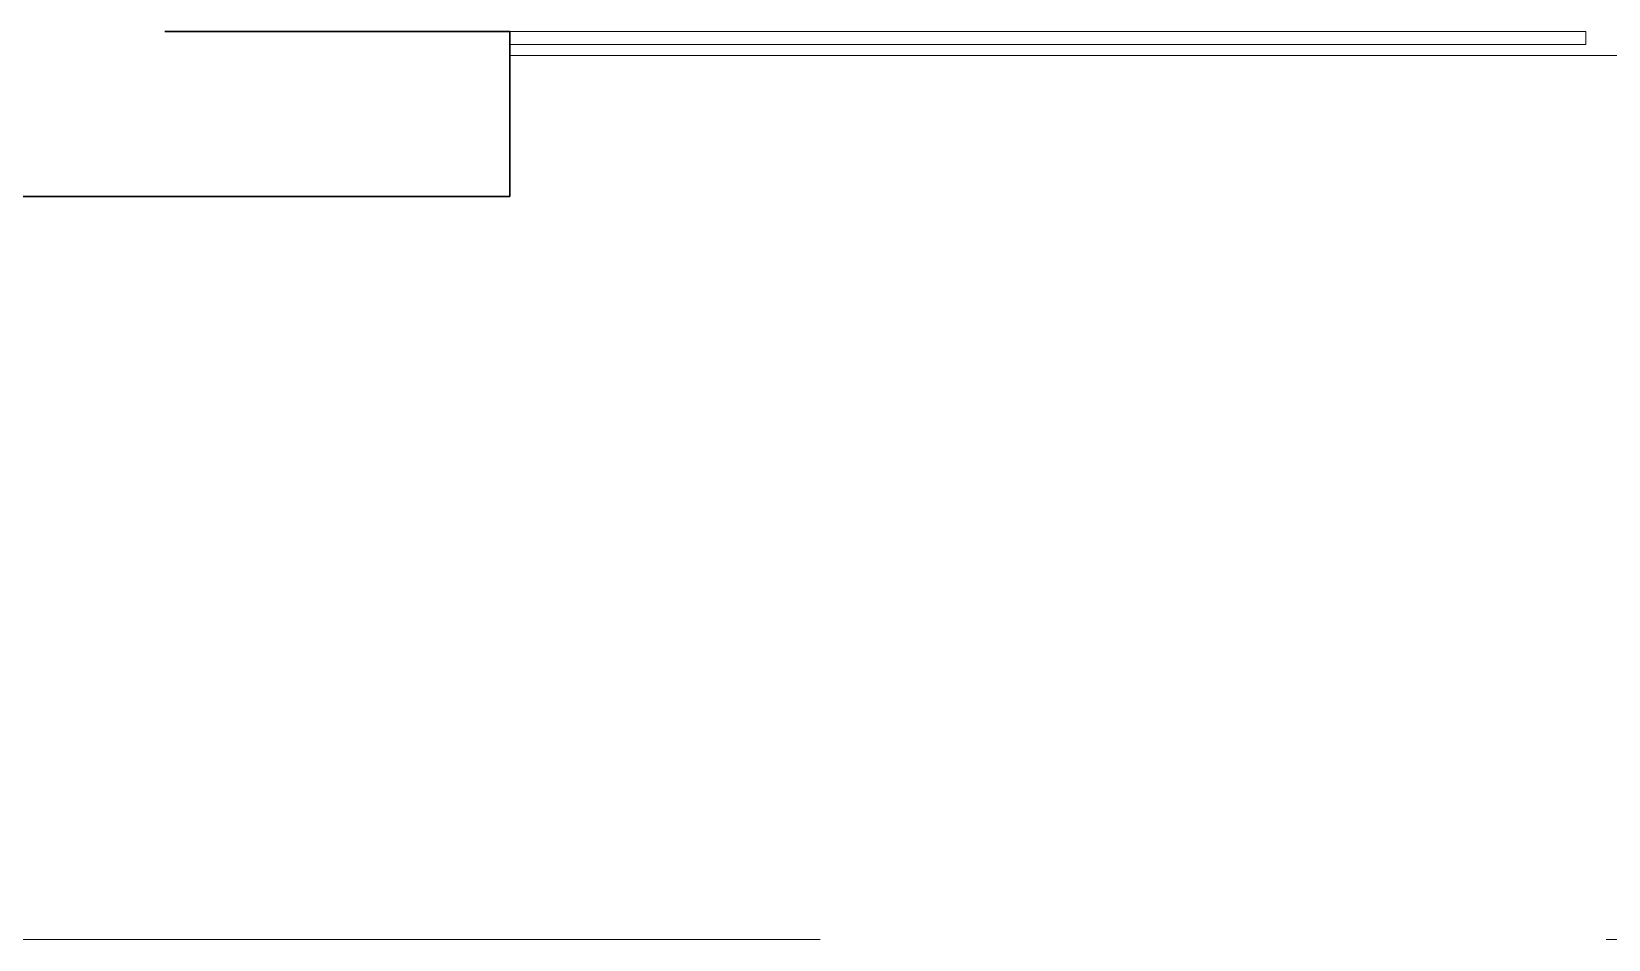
# Model space of a CAD drawing. Header units: metres. Extents: x -44 to 358, y -246 to 48.
# Drawn here: x 84.024 to 84.98, y -97.114 to -96.564 of the extents above; entities that cross this region are included whole.
import ezdxf

# ---------------------------------------------------------------- set-up
doc = ezdxf.new("R2010")
doc.units = ezdxf.units.M
doc.header["$LTSCALE"] = 0.3
doc.linetypes.add('HIDDEN2', pattern=[4.7625, 3.175, -1.5875])
doc.layers.add('A-WALL', color=7, linetype='Continuous', lineweight=30)
doc.layers.add('baños', color=141, linetype='Continuous', lineweight=0)
doc.layers.add('Techos 1', color=7, linetype='HIDDEN2', lineweight=9, true_color=0x42391a)

# ---------------------------------------------------------------- blocks, each defined once
blk = doc.blocks.new('PL MUEBLES 2N NASAS 09')
at = {"layer": 'A-WALL', "color": 2}
for p, q in [((216.36242, 55.05528), (216.15339, 55.05528)), ((216.36242, 55.05528), (216.36242, 54.95528)), ((216.36242, 54.95528), (215.23242, 54.95528))]:
    blk.add_line(p, q, dxfattribs=at)
at = {"layer": 'baños', "color": 2}
blk.add_line((216.36242, 55.04072), (218.56182, 55.04072), dxfattribs=at)
blk.add_lwpolyline([(216.36242, 55.05528), (217.01456, 55.05528), (217.01456, 55.04753), (216.36242, 55.04753)], close=True, dxfattribs=at)
at = {"layer": 'Techos 1', "color": 2}
blk.add_line((211.31182, 54.50528), (226.06182, 54.50528), dxfattribs=at)

msp = doc.modelspace()

# ---------------------------------------------------------------- block references
msp.add_blockref('PL MUEBLES 2N NASAS 09', (-132.0484004, -151.6197483))

doc.saveas('drawing.dxf')
